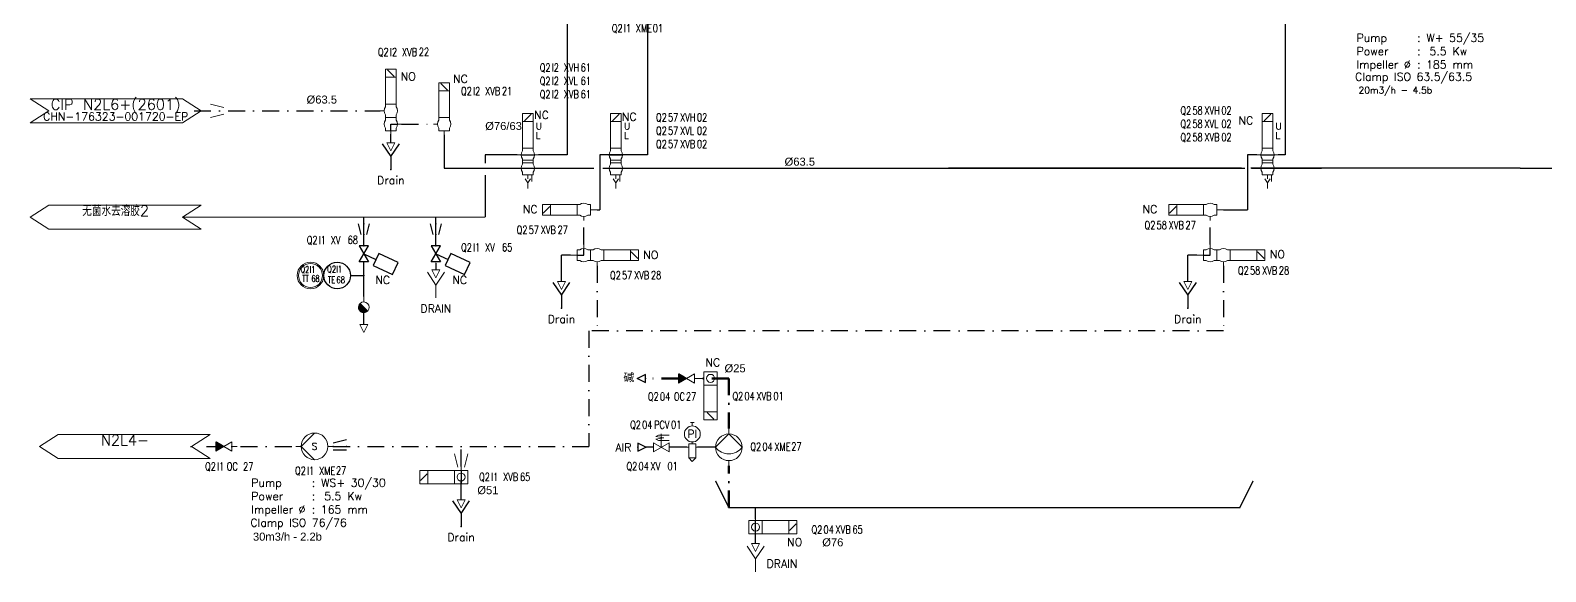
# Model space of a CAD drawing. Header units: inches. Extents: x 14542 to 16164, y 23460 to 24887.
# Drawn here: x 14556 to 15124, y 23508 to 23711 of the extents above; entities that cross this region are included whole.
import ezdxf
from ezdxf.enums import TextEntityAlignment as Align

# ---------------------------------------------------------------- set-up
doc = ezdxf.new("R2010")
doc.units = ezdxf.units.IN
doc.header["$MEASUREMENT"] = 0
doc.linetypes.add('ACAD_ISO02W100', pattern=[15, 12, -3])
doc.linetypes.add('DASHDOT2', pattern=[12.7, 6.35, -3.175, 0, -3.175])
for name, color, linetype, lineweight in [('11 Pipe Air Instrument', 3, 'Continuous', 30), ('15 Pipe Drain', 32, 'Continuous', 30), ('17 Pipe CIP', 4, 'DASHDOT2', 50), ('19 Pipe Process', 30, 'Continuous', 30), ('31 Equipment', 7, 'Continuous', 9), ('43 TXT English', 7, 'Continuous', 9), ('44 TXT French', 7, 'Continuous', 9)]:
    doc.layers.add(name, color=color, linetype=linetype, lineweight=lineweight)
for name, color, linetype in [('Concentrated Liquid pipe', 1, 'Continuous'), ('DIAMETRE', 7, 'Continuous'), ('LIBELLE-INSTRUM', 7, 'Continuous'), ('MATERIEL-DIVERS', 7, 'Continuous'), ('POMPES', 7, 'Continuous'), ('POMPES-PROCESS', 7, 'Continuous'), ('Process water', 5, 'Continuous'), ('REPERES', 7, 'Continuous'), ('techn-data', 7, 'Continuous'), ('TEXTES', 7, 'Continuous'), ('TUYAUTERIE-EAU', 5, 'Continuous'), ('TUYAUTERIE-EGOUT', 32, 'Continuous'), ('TUYAUTERIE-NEP', 4, 'DASHDOT2'), ('TUYAUTERIE-PROCESS', 30, 'Continuous'), ('TUYAUTERIE-VAPEUR', 6, 'Continuous'), ('TXT_ENG', 7, 'Continuous'), ('TXT_FR', 7, 'Continuous'), ('VANNES', 7, 'Continuous')]:
    doc.layers.add(name, color=color, linetype=linetype)
doc.layers.get('REPERES').off()
doc.styles.add('ROMANS', font='ROMANS.SHX')
doc.styles.add('ROMANT', font='romant')
doc.styles.get("Standard").update_dxf_attribs({"font": 'arial.ttf'})
doc.styles.add('USER1', font='TXT.SHX', dxfattribs={"bigfont": 'gbcbig.shx'})

# ---------------------------------------------------------------- blocks, each defined once
blk = doc.blocks.new('APV-SIGN-ARW-FLOW-1')
at = {"layer": '31 Equipment'}
for p, q in [((-1.5, -1.5), (-1.5, 1.5)), ((-1.5, 1.5), (1.5, 0)), ((1.5, 0), (-1.5, -1.5))]:
    blk.add_line(p, q, dxfattribs=at)
blk = doc.blocks.new('APV-FCE-GEN-STMTRAP-1')
at = {"layer": '31 Equipment'}
h = blk.add_hatch(dxfattribs=at)
h.set_pattern_fill('ANSI31', color=256, scale=0.01, style=0)
h.set_pattern_definition([(45, (-4, 0), (-0.02245064, 0.02245064), [])])
h.paths.add_polyline_path([(1.41, 1.42), (-1.42, -1.41, 1.002832)])
at = {"layer": '31 Equipment', "linetype": 'ACAD_ISO02W100', "ltscale": 38}
for p, q in [((-2, 0), (-4, 0)), ((2, 0), (4, 0))]:
    blk.add_line(p, q, dxfattribs=at)
at = {"layer": '31 Equipment', "color": 7}
blk.add_line((1.41, 1.42), (-1.42, -1.41), dxfattribs=at)
for start, end in [(45.2431, 224.7569), (224.8381, 45.1623)]:
    blk.add_arc((0, 0), 2, start, end, dxfattribs=at)
blk = doc.blocks.new('INSTR-M-L-TE')
at = {"color": 7, "extrusion": (0, -1, 0)}
blk.add_point((0, -10), dxfattribs=at)
at = {"layer": 'MATERIEL-DIVERS', "color": 7}
blk.add_line((0, -5), (0, -10), dxfattribs=at)
blk.add_circle((0, 0), 5, dxfattribs=at)
at = {"layer": 'LIBELLE-INSTRUM', "style": 'ROMANS', "width": 0.8, "flags": 8}
blk.add_attdef('TE', text='', height=3, dxfattribs=at).set_placement((0, 0), align=Align.MIDDLE)
blk = doc.blocks.new('APV-INS-F-L-TT')
at = {"layer": '31 Equipment'}
for radius in [5, 4.5]:
    blk.add_circle((0, 0), radius, dxfattribs=at)
blk = doc.blocks.new('CR')
at = {"color": 7}
for p, q in [((-2.5, 2.5), (2.5, 1.25)), ((2.5, 1.25), (2.5, 1.25)), ((2.5, -1.25), (-2.5, -2.5))]:
    blk.add_line(p, q, dxfattribs=at)
at = {"color": 7, "extrusion": (-1, 0, 0)}
blk.add_point((-2.5, 0), dxfattribs=at)
at = {"color": 7, "extrusion": (1, 0, 0)}
blk.add_point((2.5, 0), dxfattribs=at)
blk = doc.blocks.new('VANNE SIEGE INCLINE')
at = {"color": 7}
for p, q in [((-3, 1.73), (-3, -1.73)), ((-3, -1.73), (3, 1.73)), ((3, -1.73), (-3, 1.73)), ((3, 1.73), (3, -1.73))]:
    blk.add_line(p, q, dxfattribs=at)
at = {"color": 7, "extrusion": (-1, 0, 0)}
blk.add_point((-3, 0), dxfattribs=at)
at = {"color": 7, "extrusion": (1, 0, 0)}
blk.add_point((3, 0), dxfattribs=at)
at = {"layer": 'VANNES'}
for p, q in [((3.23, 12.84), (-0.15, 5.59)), ((7.76, 10.73), (3.23, 12.84)), ((4.38, 3.47), (7.76, 10.73)), ((-0.15, 5.59), (4.38, 3.47)), ((0, 0), (2.11, 4.53))]:
    blk.add_line(p, q, dxfattribs=at)
blk = doc.blocks.new('APV-FTG-GEN-DRAIN-1')
at = {"layer": '31 Equipment'}
for p, q in [((-3.2, 9.61), (0, 4.81)), ((0, 4.81), (3.2, 9.61)), ((0, 0), (0, 4.81))]:
    blk.add_line(p, q, dxfattribs=at)
at = {"layer": '43 TXT English', "style": 'ROMANS'}
blk.add_attdef('DRAIN', text='', height=3, dxfattribs=at).set_placement((0, -4), align=Align.MIDDLE)
at = {"layer": '44 TXT French', "style": 'ROMANS'}
blk.add_attdef('EGOUT', text='', height=3, dxfattribs=at).set_placement((0, -4), align=Align.MIDDLE)
blk = doc.blocks.new('APV-VLV-SSEAT-SW43-41')
at = {"layer": '31 Equipment', "ltscale": 38}
for p, q in [((1.25, 20.25), (-1.25, 17.75)), ((-2, 7.5), (-2, 6.5)), ((2, 7.5), (2, 6.5)), ((-2.5, 0), (-4, 0)), ((-2, 2.5), (-2, 3.5)), ((-2, 2.5), (2, 2.5)), ((-2, 2.5), (-2, 1.5)), ((2, 2.5), (2, 3.5)), ((2, 2.5), (2, 1.5)), ((2.5, 5), (4, 5)), ((-2, -1.5), (-2, -2.5)), ((-2, -2.5), (2, -2.5)), ((0, -2.5), (0, -5)), ((2, -1.5), (2, -2.5))]:
    blk.add_line(p, q, dxfattribs=at)
at = {"layer": '31 Equipment', "lineweight": 30}
for p, q in [((0, 0), (-2.5, 0)), ((0, -2.5), (0, 0))]:
    blk.add_line(p, q, dxfattribs=at)
at = {"layer": '31 Equipment', "ltscale": 38}
for points in [[(-2, 17.5), (2, 17.5), (2, 20.5), (-2, 20.5)], [(-2, 7.5), (2, 7.5), (2, 17.5), (-2, 17.5)]]:
    blk.add_lwpolyline(points, close=True, dxfattribs=at)
for centre, start, end in [((0, 5), 143.1301, 216.8699), ((0, 5), 323.1301, 36.8699), ((0, 0), 143.1301, 216.8699), ((0, 0), 323.1301, 36.8699)]:
    blk.add_arc(centre, 2.5, start, end, dxfattribs=at)
blk = doc.blocks.new('APV-VLV-SSEAT-SW41-3')
at = {"layer": '31 Equipment', "ltscale": 38}
for p, q in [((1.25, 15.25), (-1.25, 12.75)), ((-2, 2.5), (-2, 1.5)), ((2, 2.5), (2, 1.5)), ((2.5, 0), (4, 0)), ((-2, -2.5), (-2, -1.5)), ((2, -2.5), (-2, -2.5)), ((-2, -2.5), (2, -2.5)), ((0, -2.5), (0, -5)), ((2, -2.5), (2, -1.5))]:
    blk.add_line(p, q, dxfattribs=at)
for points in [[(-2, 12.5), (2, 12.5), (2, 15.5), (-2, 15.5)], [(-2, 2.5), (2, 2.5), (2, 12.5), (-2, 12.5)]]:
    blk.add_lwpolyline(points, close=True, dxfattribs=at)
for start, end in [(143.1301, 216.8699), (323.1301, 36.8699)]:
    blk.add_arc((0, 0), 2.5, start, end, dxfattribs=at)
blk = doc.blocks.new('EGOUT')
at = {"color": 7}
for p, q in [((-3.2, 9.61), (0, 4.81)), ((0, 4.81), (3.2, 9.61)), ((0, 4.81), (0, 0))]:
    blk.add_line(p, q, dxfattribs=at)
at = {"color": 7, "extrusion": (0, -1, 0)}
blk.add_point((0, 0), dxfattribs=at)
at = {"layer": 'POMPES-PROCESS', "style": 'ROMANS'}
blk.add_attdef('EGOUT', text='', height=3, dxfattribs=at).set_placement((0, -4), align=Align.MIDDLE)
blk = doc.blocks.new('APV-FCE-GEN-REDCON-1')
at = {"layer": '31 Equipment', "color": 7}
for p, q in [((-2.5, 2.5), (2.5, 1.25)), ((2.5, 1.25), (2.5, 1.25)), ((2.5, -1.25), (-2.5, -2.5))]:
    blk.add_line(p, q, dxfattribs=at)
blk = doc.blocks.new('APV-VLV-DSEAT-DA34-3')
at = {"layer": '31 Equipment', "ltscale": 38}
for p, q in [((1.25, 20.25), (-1.25, 17.75)), ((-2, 7.5), (-2, 6.5)), ((2, 7.5), (2, 6.5)), ((-4, 5), (-2.5, 5)), ((-2, 3), (-2, 3.5)), ((-2, 2), (-2, 1.5)), ((2, 3), (2, 3.5)), ((2, 2), (2, 1.5)), ((4, 5), (2.5, 5)), ((-4, 0), (-2.5, 0)), ((-2, -2.5), (-2, -1.5)), ((-2, -2.5), (2, -2.5)), ((0, -5.5), (-1, -4)), ((0, -2.5), (0, -4)), ((1, -4), (0, -5.5)), ((0, -5.5), (0, -7.5)), ((1.5, -2.5), (1.5, -5)), ((2, -2.5), (2, -1.5)), ((2.5, 0), (4, 0))]:
    blk.add_line(p, q, dxfattribs=at)
at = {"layer": '31 Equipment', "lineweight": 30}
for p, q in [((-2.5, 5), (2.5, 5)), ((-2.5, 0), (2.5, 0))]:
    blk.add_line(p, q, dxfattribs=at)
at = {"layer": '31 Equipment', "ltscale": 38}
for points in [[(-2, 17.5), (2, 17.5), (2, 20.5), (-2, 20.5)], [(-2, 7.5), (2, 7.5), (2, 17.5), (-2, 17.5)], [(-2, 3), (2, 3), (2, 2), (-2, 2)]]:
    blk.add_lwpolyline(points, close=True, dxfattribs=at)
for centre, start, end in [((0, 5), 143.1301, 216.8699), ((0, 5), 323.1301, 36.8699), ((0, 0), 143.1301, 216.8699), ((0, 0), 323.1301, 36.8699)]:
    blk.add_arc(centre, 2.5, start, end, dxfattribs=at)
at = {"layer": '31 Equipment', "style": 'ROMANS', "flags": 8}
for tag, p in [('U', (3, 14.5)), ('L', (3, 11))]:
    blk.add_attdef(tag, p, '', height=2.5, dxfattribs=at)
blk = doc.blocks.new('APV-SIGN-ARW-DWG-1')
at = {"layer": '31 Equipment'}
for p, q in [((-32, 4.49), (25, 4.49)), ((-32, 4.49), (-25, 0)), ((-25, 0), (-32, -4.49)), ((25, 4.49), (32, 0)), ((32, 0), (25, -4.49)), ((-32, -4.49), (25, -4.49))]:
    blk.add_line(p, q, dxfattribs=at)
at = {"layer": '31 Equipment', "style": 'ROMANS', "width": 0.8}
for tag, p in [('TEXT1', (0, 0.37)), ('TEXT2', (0, -3.63))]:
    blk.add_attdef(tag, text='', height=3, dxfattribs=at).set_placement(p, align=Align.CENTER)
blk = doc.blocks.new('APV-FCE-NRV-GEN-1')
at = {"layer": '31 Equipment'}
h = blk.add_hatch(dxfattribs=at)
h.set_pattern_fill('ANSI31', color=256, scale=0.01, style=0)
h.set_pattern_definition([(45, (0, 0), (-0.02245064, 0.02245064), [])])
h.paths.add_polyline_path([(3, 1.75), (3, -1.75), (0, 0)])
at = {"layer": '31 Equipment', "linetype": 'ACAD_ISO02W100', "ltscale": 38}
for p, q in [((-3, 0), (-5, 0)), ((0, 0), (-3, 1.75)), ((-3, 1.75), (-3, -1.75)), ((0, 0), (-3, -1.75)), ((0, 0), (3, 1.75)), ((0, 0), (3, -1.75)), ((3, 1.75), (3, -1.75)), ((3, 0), (5, 0))]:
    blk.add_line(p, q, dxfattribs=at)
blk = doc.blocks.new('TR')
at = {"color": 7}
for p, q in [((-2.5, 2.5), (2.5, 1.25)), ((2.5, 1.25), (2.5, 1.25)), ((2.5, -1.25), (-2.5, -1.25))]:
    blk.add_line(p, q, dxfattribs=at)
at = {"color": 7, "extrusion": (-1, 0, 0)}
blk.add_point((-2.5, 0), dxfattribs=at)
at = {"color": 7, "extrusion": (1, 0, 0)}
blk.add_point((2.5, 0), dxfattribs=at)
blk = doc.blocks.new('APV-PMP-GEN-CENTRI-1')
at = {"layer": '31 Equipment', "ltscale": 38}
for p, q in [((-5, 0), (-7, 0)), ((5, 0), (0, 5)), ((5, 0), (0, -5)), ((5, 0), (7, 0))]:
    blk.add_line(p, q, dxfattribs=at)
blk.add_circle((0, 0), 5, dxfattribs=at)
at = {"layer": '31 Equipment', "style": 'ROMANT', "flags": 8}
blk.add_attdef('I', text='', height=2.5, dxfattribs=at).set_placement((0, 0), align=Align.MIDDLE)
blk = doc.blocks.new('APV-VLV-BFLY-SV-4')
at = {"layer": '31 Equipment', "ltscale": 38}
for p, q in [((1.25, 15.25), (-1.25, 12.75)), ((2.5, 2.5), (-2.5, 2.5)), ((-2.5, 2.5), (-2.5, -2.5)), ((2.5, -2.5), (2.5, 2.5)), ((-2.5, -2.5), (2.5, -2.5))]:
    blk.add_line(p, q, dxfattribs=at)
at = {"layer": '31 Equipment'}
for p, q in [((-4, 0), (-2.5, 0)), ((2.5, 0), (4, 0))]:
    blk.add_line(p, q, dxfattribs=at)
at = {"layer": '31 Equipment', "lineweight": 30}
blk.add_line((-2.5, 0), (2.5, 0), dxfattribs=at)
at = {"layer": '31 Equipment', "ltscale": 38}
for points in [[(-2.5, 12.5), (2.5, 12.5), (2.5, 15.5), (-2.5, 15.5)], [(-2.5, 2.5), (2.5, 2.5), (2.5, 12.5), (-2.5, 12.5)]]:
    blk.add_lwpolyline(points, close=True, dxfattribs=at)
blk.add_circle((0, 0), 1.5, dxfattribs=at)
blk = doc.blocks.new('REPNORM1')
at = {"layer": 'TEXTES', "style": 'ROMANS', "width": 0.75}
for tag, p in [('ZONE', (-9.75, -1.25)), ('SOUSZONE', (-5.25, -1.25)), ('ELEMENT', (-0.75, -1.25)), ('NUM', (5.59, -1.22))]:
    blk.add_attdef(tag, p, '', height=3, dxfattribs=at)
blk = doc.blocks.new('TEXT-PUMP_caract_ANGLAIS')
at = {"layer": 'techn-data', "style": 'ROMANS'}
for s, p in [('Pump', (-22, 9)), ('Power', (-22, 4)), ('Kw', (14, 4)), ('Impeller %%C', (-22, -1)), ('mm', (14, -1))]:
    blk.add_text(s, height=3, dxfattribs=at).set_placement(p)
for p in [(2, 9), (2, 4), (2, -1)]:
    blk.add_text(':', height=3, dxfattribs=at).set_placement(p, align=Align.RIGHT)
blk.add_attdef('Type', (4.23, 9), '', height=3, dxfattribs=at)
for tag, p in [('Pui', (11.76, 4)), ('Dia', (11.76, -1))]:
    blk.add_attdef(tag, text='', height=3, dxfattribs=at).set_placement(p, align=Align.RIGHT)
blk = doc.blocks.new('REPINS')
at = {"layer": 'TEXTES', "style": 'ROMANS', "width": 0.75}
for tag, p in [('ZONE', (-3.3, 1)), ('SOUSZONE', (0.1, 1)), ('NUM', (0.2, -3))]:
    blk.add_attdef(tag, p, '', height=2.5, dxfattribs=at)
blk.add_attdef('ELEMENT', text='', height=2.5, dxfattribs=at).set_placement((-0.2, -3), align=Align.RIGHT)
blk = doc.blocks.new('REPINS2')
at = {"layer": 'TEXTES', "style": 'ROMANS', "width": 0.7}
for tag, p in [('ZONE', (-3.35, 0.8)), ('SOUSZONE', (0.05, 0.8)), ('NUM', (0.7, -2.6))]:
    blk.add_attdef(tag, p, '', height=2.5, dxfattribs=at)
blk.add_attdef('ELEMENT', text='', height=2.5, dxfattribs=at).set_placement((-1.56, -2.59), align=Align.CENTER)
blk = doc.blocks.new('APV-PMP-GEN-MEMB-1')
at = {"layer": '31 Equipment', "ltscale": 38}
for p, q in [((-5, 0), (-7, 0)), ((5, 0), (0, 5)), ((5, 0), (0, -5)), ((5, 0), (7, 0))]:
    blk.add_line(p, q, dxfattribs=at)
blk.add_circle((0, 0), 5, dxfattribs=at)
at = {"layer": '31 Equipment'}
blk.add_arc((3.75, 0), 6.25, 126.8699, 233.1301, dxfattribs=at)
blk = doc.blocks.new('APV-PNE-GEN-PRESREGL-1')
at = {"layer": '31 Equipment', "color": 7}
for p, q in [((-0.67, 9.33), (0.67, 9.33)), ((0, 8), (0, 9.33)), ((-1.33, 0), (-2, 0)), ((-1.33, -4), (-1.33, 1.33)), ((-1.33, 1.33), (1.33, 1.33)), ((1.33, 1.33), (1.33, -4)), ((1.33, 0), (2, 0)), ((-1.33, -4), (0, -5.33)), ((1.33, -4), (-1.33, -4)), ((0, -5.33), (1.33, -4))]:
    blk.add_line(p, q, dxfattribs=at)
at = {"layer": '31 Equipment'}
blk.add_line((0, 2), (0, 1.33), dxfattribs=at)
blk.add_circle((0, 5), 3, dxfattribs=at)
at = {"layer": '31 Equipment', "style": 'ROMANS'}
blk.add_text('PI', height=3, dxfattribs=at).set_placement((0, 5), align=Align.MIDDLE)
blk = doc.blocks.new('FLE23')
at = {"color": 7}
for p, q in [((0, -1.5), (0, 1.5)), ((0, 1.5), (3, 0)), ((3, 0), (0, -1.5))]:
    blk.add_line(p, q, dxfattribs=at)
at = {"layer": 'MATERIEL-DIVERS', "color": 2}
for p in [(0, 0), (3, 0)]:
    blk.add_point(p, dxfattribs=at)
at = {"layer": 'MATERIEL-DIVERS', "color": 7, "extrusion": (-1, 0, 0)}
blk.add_point((0, 0), dxfattribs=at)
at = {"layer": 'MATERIEL-DIVERS', "color": 7, "extrusion": (1, 0, 0)}
blk.add_point((3, 0), dxfattribs=at)
blk = doc.blocks.new('APV-VLV-SOLV-22-1')
at = {"layer": '31 Equipment', "ltscale": 38}
for p, q in [((-3, 0), (-4, 0)), ((3, 0), (4, 0))]:
    blk.add_line(p, q, dxfattribs=at)
at = {"layer": '31 Equipment'}
for p, q in [((-3, 1.734), (-3, -1.734)), ((-3, -1.734), (3, 1.734)), ((3, -1.734), (-3, 1.734)), ((3, 1.734), (3, -1.734))]:
    blk.add_line(p, q, dxfattribs=at)
at = {"layer": '31 Equipment', "linetype": 'ACAD_ISO02W100', "ltscale": 38}
for p, q in [((-1, 4.5), (-2, 4)), ((-2, 4), (1, 3.5)), ((-2, 3), (1, 3.5)), ((-1, 2.5), (-2, 3)), ((3, 4.5), (-1, 4.5)), ((3, 2.5), (-1, 2.5)), ((0, 0), (0, 5))]:
    blk.add_line(p, q, dxfattribs=at)
blk = doc.blocks.new('APV-VLV-BFLY-SV-3')
at = {"layer": '31 Equipment', "ltscale": 38}
for p, q in [((1.25, 15.25), (-1.25, 12.75)), ((-4, 0), (-2.5, 0)), ((-2.5, 2.5), (2.5, 2.5)), ((-2.5, -2.5), (-2.5, 2.5)), ((2.5, -2.5), (2.5, 2.5)), ((2.5, 0), (4, 0)), ((-2.5, -2.5), (2.5, -2.5))]:
    blk.add_line(p, q, dxfattribs=at)
for points in [[(-2.5, 12.5), (2.5, 12.5), (2.5, 15.5), (-2.5, 15.5)], [(-2.5, 2.5), (2.5, 2.5), (2.5, 12.5), (-2.5, 12.5)]]:
    blk.add_lwpolyline(points, close=True, dxfattribs=at)
blk.add_circle((0, 0), 1.5, dxfattribs=at)
blk = doc.blocks.new('FLE23-A')
at = {"color": 7}
for p, q in [((0, 1.5), (-3, 0)), ((-3, 0), (0, -1.5)), ((0, -1.5), (0, 1.5))]:
    blk.add_line(p, q, dxfattribs=at)
at = {"layer": 'MATERIEL-DIVERS', "color": 7, "extrusion": (-1, 0, 0)}
blk.add_point((-3, 0), dxfattribs=at)
at = {"layer": 'MATERIEL-DIVERS', "color": 2}
for p in [(-3, 0), (0, 0)]:
    blk.add_point(p, dxfattribs=at)
at = {"layer": 'MATERIEL-DIVERS', "color": 7, "extrusion": (1, 0, 0)}
blk.add_point((0, 0), dxfattribs=at)
blk = doc.blocks.new('REPNORM')
at = {"layer": 'TEXTES', "style": 'ROMANS', "width": 0.75}
for tag, p in [('ZONE', (-9.75, -1.25)), ('SOUSZONE', (-5.25, -1.25)), ('ELEMENT', (0, -1.25)), ('NUM', (4.5, -1.25))]:
    blk.add_attdef(tag, p, '', height=3, dxfattribs=at)

msp = doc.modelspace()

# ---------------------------------------------------------------- linework, layer by layer
at = {"layer": '11 Pipe Air Instrument', "ltscale": 0.1}
for p, q in [((14789.67, 23554.54), (14786.81, 23554.54)), ((14802.28, 23554.54), (14795.65, 23554.54)), ((14813, 23554.54), (14806.27, 23554.54))]:
    msp.add_line(p, q, dxfattribs=at)
at = {"layer": '15 Pipe Drain'}
for p, q in [((14755.22, 23616.66), (14755.22, 23626.46)), ((14758.58, 23626.46), (14755.22, 23626.46)), ((14990.02, 23616.66), (14990.02, 23626.46)), ((14993.38, 23626.46), (14990.02, 23626.46))]:
    msp.add_line(p, q, dxfattribs=at)
at = {"layer": '17 Pipe CIP'}
for p, q in [((14799.1, 23580.37), (14786.79, 23580.37)), ((14817.98, 23580.37), (14805.1, 23580.37)), ((14817.98, 23580.37), (14817.99, 23561.53)), ((14817.98, 23531.96), (14817.98, 23547.56))]:
    msp.add_line(p, q, dxfattribs=at)
at = {"layer": '19 Pipe Process'}
for p, q in [((14711.28, 23671.62), (14711.28, 23659.04)), ((14711.28, 23659.04), (14767.31, 23659.04)), ((14769.58, 23664.04), (14769.58, 23643.46)), ((14770.76, 23659.04), (15011.37, 23659.04)), ((15010.19, 23659.04), (14900.3, 23659.04)), ((15114.56, 23659.04), (15013.69, 23659.04)), ((15013.9, 23659.04), (15040.06, 23659.04)), ((15114.56, 23659.04), (15188.55, 23659.04)), ((14768.58, 23643.46), (14769.58, 23643.46)), ((15003.38, 23643.46), (15012.38, 23643.46))]:
    msp.add_line(p, q, dxfattribs=at)
for points in [[(14779.66, 23726.88), (14787.48, 23726.88), (14787.48, 23664.04), (14769.58, 23664.04)], [(15026.48, 23726.88), (15026.48, 23726.88), (15026.48, 23664.04), (15023.87, 23664.04)], [(15015.87, 23664.04), (15012.38, 23664.04), (15012.38, 23643.46)]]:
    msp.add_lwpolyline(points, dxfattribs=at)
at = {"layer": 'MATERIEL-DIVERS', "const_width": 0.5}
msp.add_lwpolyline([(14812.98, 23541.96), (14817.98, 23531.96), (15009.48, 23531.96), (15014.48, 23541.96)], dxfattribs=at)
at = {"layer": 'Process water'}
for p, q in [((14757.34, 23718.88), (14757.34, 23664.04)), ((14738.58, 23664.04), (14726.58, 23664.04)), ((14726.58, 23664.04), (14726.58, 23660.93)), ((14757.34, 23664.04), (14746.58, 23664.04)), ((14726.58, 23656.45), (14726.59, 23640.86))]:
    msp.add_line(p, q, dxfattribs=at)
at = {"layer": 'Process water', "ltscale": 2}
msp.add_line((14613.13, 23640.74), (14726.59, 23640.86), dxfattribs=at)
at = {"layer": 'TUYAUTERIE-EAU'}
for p, q in [((14681.17, 23629.99), (14681.17, 23640.87)), ((14708.17, 23629.99), (14708.17, 23640.87))]:
    msp.add_line(p, q, dxfattribs=at)
at = {"layer": 'TUYAUTERIE-EGOUT'}
for p, q in [((14691.28, 23668.62), (14691.28, 23671.87)), ((14681.17, 23600.49), (14681.17, 23604.99)), ((14717.59, 23534.9), (14717.59, 23542.4)), ((14827.98, 23527.65), (14827.98, 23531.96)), ((14827.98, 23518.46), (14827.98, 23522.65))]:
    msp.add_line(p, q, dxfattribs=at)
at = {"layer": 'TUYAUTERIE-NEP'}
for p, q in [((14617.5, 23680.62), (14687.28, 23680.62)), ((14695.28, 23675.62), (14707.28, 23675.62)), ((14763.58, 23630.46), (14763.58, 23639.46)), ((14998.38, 23630.46), (14998.38, 23639.46)), ((14768.58, 23622.47), (14768.58, 23598.2)), ((15003.38, 23622.47), (15003.38, 23598.2)), ((15003.38, 23598.2), (14765.49, 23598.2)), ((14765.49, 23598.2), (14765.49, 23554.9)), ((14616.18, 23554.9), (14616.57, 23554.9)), ((14622.18, 23554.9), (14657.18, 23554.9)), ((14669.68, 23554.9), (14765.49, 23554.9)), ((14717.59, 23547.4), (14717.59, 23554.9))]:
    msp.add_line(p, q, dxfattribs=at)
at = {"layer": 'TUYAUTERIE-VAPEUR'}
msp.add_line((14681.17, 23610.99), (14681.17, 23623.99), dxfattribs=at)
at = {"layer": 'VANNES'}
msp.add_line((14708.17, 23623.49), (14708.17, 23620.99), dxfattribs=at)

# ---------------------------------------------------------------- block references
at = {"xscale": -1, "rotation": 270}
msp.add_blockref('APV-VLV-BFLY-SV-4', (14827.98, 23524.65), dxfattribs=at)
at = {"layer": '31 Equipment', "xscale": -1}
msp.add_blockref('APV-FCE-NRV-GEN-1', (14802.1, 23580.37), dxfattribs=at)
at = {"layer": '31 Equipment', "xscale": -1, "rotation": 180}
msp.add_blockref('APV-VLV-BFLY-SV-3', (14811.1, 23580.37), dxfattribs=at)
at = {"layer": '31 Equipment'}
ref = msp.add_blockref('APV-PMP-GEN-CENTRI-1', (14662.68, 23554.9), dxfattribs=dict(at, xscale=-1))
ref.add_attrib('I', 'S', dxfattribs={"height": 2.5, "style": 'ROMANT', "flags": 8}).set_placement((14662.68, 23554.9), align=Align.MIDDLE)
at = {"layer": '31 Equipment', "rotation": 270}
msp.add_blockref('APV-FCE-GEN-REDCON-1', (14717.59, 23549.62), dxfattribs=at)
at = {"layer": 'Concentrated Liquid pipe', "xscale": 0.9979200000016136, "yscale": 0.9979200000016136, "zscale": 0.9979200000016136}
msp.add_blockref('APV-PNE-GEN-PRESREGL-1', (14804.28, 23554.54), dxfattribs=at)
at = {"layer": 'MATERIEL-DIVERS'}
ref = msp.add_blockref('APV-SIGN-ARW-DWG-1', (14588.13, 23680.57), dxfattribs=at)
ref.add_attrib('TEXT1', 'CIP N2L6+(2601)', dxfattribs={"layer": '31 Equipment', "height": 4, "style": 'USER1'}).set_placement((14588.13, 23680.95), align=Align.CENTER)
ref.add_attrib('TEXT2', 'CHN-176323-001720-EP', dxfattribs={"layer": '31 Equipment', "height": 3, "style": 'USER1'}).set_placement((14588.13, 23676.95), align=Align.CENTER)
at = {"layer": 'MATERIEL-DIVERS', "xscale": -1, "rotation": 180}
msp.add_blockref('APV-FCE-GEN-REDCON-1', (14626.14, 23680.62), dxfattribs=at)
at = {"layer": 'MATERIEL-DIVERS'}
for p in [(14691.28, 23658.62), (14755.22, 23606.66), (14990.02, 23606.66), (14717.59, 23524.9)]:
    msp.add_blockref('EGOUT', p, dxfattribs=at).add_auto_attribs({'EGOUT': 'Drain'})
for name, p, rotation in [('APV-SIGN-ARW-FLOW-1', (14691.28, 23667.12), 270), ('INSTR-M-L-TE', (14671.17, 23618.89), 90), ('APV-SIGN-ARW-FLOW-1', (14708.17, 23619.49), 270), ('APV-SIGN-ARW-FLOW-1', (14755.22, 23615.16), 269.9999999999999), ('APV-SIGN-ARW-FLOW-1', (14990.02, 23615.16), 269.9999999999999), ('APV-FCE-GEN-STMTRAP-1', (14681.17, 23606.99), 270), ('APV-SIGN-ARW-FLOW-1', (14681.17, 23598.99), 270), ('APV-SIGN-ARW-FLOW-1', (14717.59, 23533.4), 270), ('APV-SIGN-ARW-FLOW-1', (14827.98, 23516.96), 270)]:
    msp.add_blockref(name, p, dxfattribs=dict(at, rotation=rotation))
ref = msp.add_blockref('APV-SIGN-ARW-DWG-1', (14588.13, 23640.74), dxfattribs=dict(at, rotation=180))
ref.add_attrib('TEXT1', '无菌水去溶胶2', dxfattribs={"layer": '31 Equipment', "height": 4, "style": 'USER1'}).set_placement((14588.13, 23641.16), align=Align.CENTER)
for name, p, xscale, yscale, zscale, rotation in [('CR', (14681.17, 23636.21), 0.8, 0.8, 0.8, 270), ('CR', (14708.17, 23636.21), 0.8, 0.8, 0.8, 270), ('FLE23', (14783.82, 23554.54), -0.9979200000016136, 0.9979200000016136, 0.9979200000000003, 180)]:
    msp.add_blockref(name, p, dxfattribs=dict(at, xscale=xscale, yscale=yscale, zscale=zscale, rotation=rotation))
for name, p in [('APV-INS-F-L-TT', (14661.17, 23618.89)), ('FLE23-A', (14786.79, 23580.37))]:
    msp.add_blockref(name, p, dxfattribs=at)
ref = msp.add_blockref('APV-FTG-GEN-DRAIN-1', (14708.17, 23610.49), dxfattribs=at)
ref.add_attrib('DRAIN', 'DRAIN', dxfattribs={"layer": '43 TXT English', "height": 3, "style": 'ROMANS'}).set_placement((14708.17, 23606.49), align=Align.MIDDLE)
ref = msp.add_blockref('APV-SIGN-ARW-DWG-1', (14591.57, 23554.9), dxfattribs=dict(at, xscale=-1))
ref.add_attrib('TEXT1', 'N2L4-', dxfattribs={"layer": '31 Equipment', "height": 4, "style": 'USER1'}).set_placement((14591.57, 23555.27), align=Align.CENTER)
at = {"layer": 'MATERIEL-DIVERS', "xscale": -1}
msp.add_blockref('APV-FCE-NRV-GEN-1', (14628.68, 23554.9), dxfattribs=at)
at = {"layer": 'MATERIEL-DIVERS', "xscale": 0.9979200000016136, "yscale": 0.9979200000016136, "zscale": 0.9979200000016136}
msp.add_blockref('APV-VLV-SOLV-22-1', (14792.66, 23554.54), dxfattribs=at)
at = {"layer": 'MATERIEL-DIVERS'}
ref = msp.add_blockref('APV-FTG-GEN-DRAIN-1', (14827.98, 23507.96), dxfattribs=at)
ref.add_attrib('DRAIN', 'DRAIN', dxfattribs={"layer": '43 TXT English', "height": 3, "style": 'ROMANS'}).set_placement((14837.91, 23510.96), align=Align.MIDDLE)
at = {"layer": 'POMPES', "xscale": 0.9979200000016136, "yscale": 0.9979200000016136, "zscale": 0.9979200000016136, "rotation": 90}
msp.add_blockref('APV-PMP-GEN-MEMB-1', (14817.99, 23554.54), dxfattribs=at)
at = {"layer": 'REPERES'}
for name, p, values in [('REPNORM1', (14783.87, 23711.23), {'ZONE': 'Q2', 'SOUSZONE': 'I1', 'ELEMENT': 'XME', 'NUM': '01'}), ('REPNORM1', (14696.17, 23702.35), {'ZONE': 'Q2', 'SOUSZONE': 'I2', 'ELEMENT': 'XVB', 'NUM': '22'}), ('REPNORM1', (14756.83, 23696.51), {'ZONE': 'Q2', 'SOUSZONE': 'I2', 'ELEMENT': 'XVH', 'NUM': '61'}), ('REPNORM1', (14727.32, 23687.7), {'ZONE': 'Q2', 'SOUSZONE': 'I2', 'ELEMENT': 'XVB', 'NUM': '21'}), ('REPNORM1', (14756.83, 23686.51), {'ZONE': 'Q2', 'SOUSZONE': 'I2', 'ELEMENT': 'XVB', 'NUM': '61'}), ('REPNORM1', (14996.98, 23680.41, 0), {'ZONE': 'Q2', 'SOUSZONE': '58', 'ELEMENT': 'XVH', 'NUM': '02'}), ('REPNORM1', (14800.42, 23677.85, 0), {'ZONE': 'Q2', 'SOUSZONE': '57', 'ELEMENT': 'XVH', 'NUM': '02'}), ('REPNORM1', (14996.98, 23670.41, 0), {'ZONE': 'Q2', 'SOUSZONE': '58', 'ELEMENT': 'XVB', 'NUM': '02'}), ('REPNORM1', (14800.42, 23667.85, 0), {'ZONE': 'Q2', 'SOUSZONE': '57', 'ELEMENT': 'XVB', 'NUM': '02'}), ('REPNORM1', (14748.18, 23635.72, 0), {'ZONE': 'Q2', 'SOUSZONE': '57', 'ELEMENT': 'XVB', 'NUM': '27'}), ('REPNORM1', (14983.56, 23637.5, 0), {'ZONE': 'Q2', 'SOUSZONE': '58', 'ELEMENT': 'XVB', 'NUM': '27'}), ('REPNORM1', (14669.51, 23631.93), {'ZONE': 'Q2', 'SOUSZONE': 'I1', 'ELEMENT': 'XV', 'NUM': '68'}), ('REPNORM1', (14727.36, 23629.15), {'ZONE': 'Q2', 'SOUSZONE': 'I1', 'ELEMENT': 'XV', 'NUM': '65'}), ('REPINS2', (14660.83, 23619.08), {'ZONE': 'Q2', 'SOUSZONE': 'I1', 'NUM': '68', 'ELEMENT': 'TT'}), ('REPNORM1', (14783.18, 23618.72, 0), {'ZONE': 'Q2', 'SOUSZONE': '57', 'ELEMENT': 'XVB', 'NUM': '28'}), ('REPNORM1', (15018.56, 23620.5, 0), {'ZONE': 'Q2', 'SOUSZONE': '58', 'ELEMENT': 'XVB', 'NUM': '28'}), ('REPNORM', (14797.39, 23573.28), {'ZONE': 'Q2', 'SOUSZONE': '04', 'ELEMENT': 'OC', 'NUM': '27'}), ('REPNORM1', (14829.07, 23573.46), {'ZONE': 'Q2', 'SOUSZONE': '04', 'ELEMENT': 'XVB', 'NUM': '01'}), ('REPNORM1', (14790.72, 23562.72), {'ZONE': 'Q2', 'SOUSZONE': '04', 'ELEMENT': 'PCV', 'NUM': '01'}), ('REPNORM1', (14835.78, 23554.53), {'ZONE': 'Q2', 'SOUSZONE': '04', 'ELEMENT': 'XME', 'NUM': '27'}), ('REPNORM1', (14665.11, 23545.53), {'ZONE': 'Q2', 'SOUSZONE': 'I1', 'ELEMENT': 'XME', 'NUM': '27'}), ('REPNORM1', (14734.1, 23543.19), {'ZONE': 'Q2', 'SOUSZONE': 'I1', 'ELEMENT': 'XVB', 'NUM': '65'}), ('REPNORM1', (14789.37, 23547.2), {'ZONE': 'Q2', 'SOUSZONE': '04', 'ELEMENT': 'XV', 'NUM': '01'}), ('REPNORM1', (14858.71, 23523.46), {'ZONE': 'Q2', 'SOUSZONE': '04', 'ELEMENT': 'XVB', 'NUM': '65'})]:
    msp.add_blockref(name, p, dxfattribs=at).add_auto_attribs(values)
for name, p, rotation, values in [('REPNORM1', (14756.83, 23691.51), 7.601981083063994e-05, {'ZONE': 'Q2', 'SOUSZONE': 'I2', 'ELEMENT': 'XVL', 'NUM': '61'}), ('REPNORM1', (14996.98, 23675.41, 0), 7.601981083064e-05, {'ZONE': 'Q2', 'SOUSZONE': '58', 'ELEMENT': 'XVL', 'NUM': '02'}), ('REPNORM1', (14800.42, 23672.85, 0), 7.601981083063994e-05, {'ZONE': 'Q2', 'SOUSZONE': '57', 'ELEMENT': 'XVL', 'NUM': '02'}), ('REPINS', (14670.69, 23618.99), 0.0002280594390062327, {'ZONE': 'Q2', 'SOUSZONE': 'I1', 'ELEMENT': 'TE', 'NUM': '68'})]:
    msp.add_blockref(name, p, dxfattribs=dict(at, rotation=rotation)).add_auto_attribs(values)
ref = msp.add_blockref('REPNORM', (14631.39, 23547.12), dxfattribs=at)
ref.add_attrib('ZONE', 'Q2', (14621.64, 23545.87), dxfattribs={"layer": 'TEXTES', "height": 3, "style": 'ROMANS', "width": 0.75})
ref.add_attrib('SOUSZONE', 'I1', (14626.14, 23545.87), dxfattribs={"layer": 'TEXTES', "height": 3, "style": 'ROMANS', "width": 0.75})
ref.add_attrib('ELEMENT', 'OC', (14629.75, 23545.87), dxfattribs={"layer": 'TEXTES', "height": 3, "style": 'ROMANS', "width": 0.75})
ref.add_attrib('NUM', '27', (14635.89, 23545.87), dxfattribs={"layer": 'TEXTES', "height": 3, "style": 'ROMANS', "width": 0.75})
at = {"layer": 'TUYAUTERIE-NEP', "xscale": -1}
msp.add_blockref('TR', (14672.18, 23554.9), dxfattribs=at)
at = {"layer": 'TUYAUTERIE-PROCESS'}
for p, values in [((15075.25, 23697.4), {'Dia': '185', 'Pui': '5.5', 'Type': 'W+ 55/35'}), ((14660.96, 23530.75), {'Dia': '165', 'Pui': '5.5', 'Type': 'WS+ 30/30'})]:
    msp.add_blockref('TEXT-PUMP_caract_ANGLAIS', p, dxfattribs=at).add_auto_attribs(values)
at = {"layer": 'VANNES', "xscale": -1}
for name, p in [('APV-VLV-SSEAT-SW43-41', (14691.28, 23675.62)), ('APV-VLV-SSEAT-SW41-3', (14711.28, 23675.62))]:
    msp.add_blockref(name, p, dxfattribs=at)
at = {"layer": 'VANNES'}
for p in [(14742.58, 23659.04), (14775.66, 23659.04), (15019.87, 23659.04)]:
    msp.add_blockref('APV-VLV-DSEAT-DA34-3', p, dxfattribs=at).add_auto_attribs({'U': 'U', 'L': 'L'})
at = {"layer": 'VANNES', "xscale": -1, "rotation": 90}
for name, p in [('APV-VLV-SSEAT-SW41-3', (14763.58, 23643.46)), ('APV-VLV-SSEAT-SW41-3', (14998.38, 23643.46)), ('APV-VLV-BFLY-SV-4', (14717.59, 23543.4))]:
    msp.add_blockref(name, p, dxfattribs=at)
at = {"layer": 'VANNES'}
for name, p, rotation in [('VANNE SIEGE INCLINE', (14681.17, 23626.99), 270), ('VANNE SIEGE INCLINE', (14708.17, 23626.99), 270), ('APV-VLV-SSEAT-SW43-41', (14763.58, 23626.46), 270.0317343014626), ('APV-VLV-SSEAT-SW43-41', (14998.38, 23626.46), 270.0317343014626)]:
    msp.add_blockref(name, p, dxfattribs=dict(at, rotation=rotation))

# ---------------------------------------------------------------- texts
at = {"layer": 'DIAMETRE'}
for s, p in [('%%C63.5', (14659.69, 23683.29)), ('%%C76/63', (14726.66, 23673.4)), ('%%C63.5', (14838.86, 23660.03)), ('%%C25', (14816.35, 23582.64)), ('%%C51', (14723.69, 23536.98)), ('30m3/h - 2.2b', (14639.58, 23519.58)), ('%%C76', (14852.98, 23517.46))]:
    msp.add_text(s, height=3, dxfattribs=at).set_placement(p)
at = {"layer": 'techn-data', "style": 'ROMANS'}
msp.add_text('20m3/h - 4.5b', height=2.5, dxfattribs=at).set_placement((15054, 23687.06))
at = {"layer": 'TEXTES', "style": 'ROMANS'}
for s, p in [('NO', (14694.95, 23691.96)), ('NC', (14714.6, 23691.04)), ('NC', (14744.98, 23677.52)), ('NC', (14777.9, 23676.85)), ('NC', (15009.05, 23675.46)), ('NC', (14740.76, 23642.2)), ('NC', (14973.07, 23642.24)), ('NO', (14785.9, 23625.09)), ('NO', (15020.77, 23625.36)), ('NC', (14685.45, 23615.71)), ('NC', (14714.32, 23615.71)), ('NC', (14809.19, 23584.84)), ('NO', (14839.81, 23517.54))]:
    msp.add_text(s, height=3, dxfattribs=at).set_placement(p)
at = {"layer": 'TXT_ENG', "width": 27.2374, "attachment_point": 1, "style": 'ROMANS'}
for s, insert, char_height in [('{\\fSimSun|b0|i0|c134|p2;碱}', (14778.45, 23582.24), 2.9938), ('AIR', (14775.43, 23555.97), 2.994)]:
    msp.add_mtext(s, dxfattribs=dict(at, insert=insert, char_height=char_height))
at = {"layer": 'TXT_FR', "style": 'ROMANS'}
for s, p in [('Clamp ISO 63.5/63.5', (15052.73, 23691.84)), ('Clamp ISO 76/76', (14638.62, 23524.81))]:
    msp.add_text(s, height=3, dxfattribs=at).set_placement(p)

doc.saveas('drawing.dxf')
